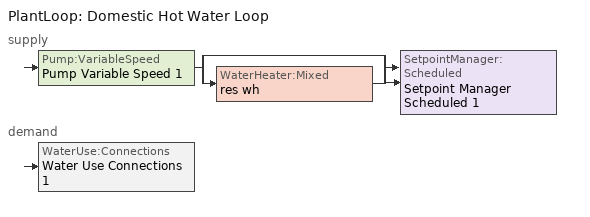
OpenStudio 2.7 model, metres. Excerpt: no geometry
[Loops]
PlantLoop 'Domestic Hot Water Loop'
 supply: Pump:VariableSpeed 'Pump Variable Speed 1' > split
  | bypass
  | WaterHeater:Mixed 'res wh'
  join > SetpointManager:Scheduled 'Setpoint Manager Scheduled 1'
 demand: WaterUse:Connections 'Water Use Connections 1'
[Sizing:Zone] Zone Cooling Design Supply Air Temperature Input Method=SupplyAirTemperature; Zone Cooling Design Supply Air Temperature {C}=14; Zone Cooling Design Supply Air Temperature Difference {deltaC}=11.11; Zone Heating Design Supply Air Temperature Input Method=SupplyAirTemperature; Zone Heating Design Supply Air Temperature {C}=40; Zone Heating Design Supply Air Temperature Difference {deltaC}=11.11; Zone Cooling Design Supply Air Humidity Ratio {kg-H2O/kg-air}=0.0085; Zone Heating Design Supply Air Humidity Ratio {kg-H2O/kg-air}=0.008; Cooling Design Air Flow Method=DesignDay; Heating Design Air Flow Method=DesignDay; Account for Dedicated Outdoor Air System=No; Dedicated Outdoor Air System Control Strategy=NeutralSupplyAir; Dedicated Outdoor Air Low Setpoint Temperature for Design {C}=autosize; Dedicated Outdoor Air High Setpoint Temperature for Design {C}=autosize
living zone; garage zone; crawl zone; res ds_1 ret air zone
[PlantLoop]
Domestic Hot Water Loop: Glycol Concentration=0; Maximum Loop Flow Rate {m3/s}=0.01; Plant Loop Volume {m3}=0.003; Load Distribution Scheme=Optimal
[Sizing:Plant]
Domestic Hot Water Loop: Loop Type=Heating; Design Loop Exit Temperature {C}=52.6667; Loop Design Temperature Difference {deltaC}=5.55556; Sizing Option=NonCoincident; Zone Timesteps in Averaging Window=1; Coincident Sizing Factor Mode=None
[Pump:VariableSpeed]
Pump Variable Speed 1: Rated Flow Rate {m3/s}=0.01; Rated Pump Head {Pa}=1; Rated Power Consumption {W}=0; Motor Efficiency=1; Fraction of Motor Inefficiencies to Fluid Stream=0; Coefficient 1 of the Part Load Performance Curve=0; Coefficient 2 of the Part Load Performance Curve=1; Coefficient 3 of the Part Load Performance Curve=0; Coefficient 4 of the Part Load Performance Curve=0; Pump Control Type=Intermittent; Skin Loss Radiative Fraction=0.5; Design Power Sizing Method=PowerPerFlowPerPressure; Design Electric Power per Unit Flow Rate {W/(m3/s)}=348701.1; Design Shaft Power per Unit Flow Rate per Unit Head {W-s/m3-Pa}=1.28205; Design Minimum Flow Rate Fraction=0
[SetpointManager:Scheduled]
Setpoint Manager Scheduled 1: Control Variable=Temperature; Schedule=dhw temp
[WaterHeater:Mixed]
res wh: Tank Volume {m3}=0.143846; Setpoint Temperature Schedule=WH Setpoint Temp; Deadband Temperature Difference {deltaC}=2; Maximum Temperature Limit {C}=99; Heater Control Type=Cycle; Heater Maximum Capacity {W}=11722.8; Heater Minimum Capacity {W}=0; Heater Fuel Type=NaturalGas; Heater Thermal Efficiency=0.773298; Off Cycle Parasitic Fuel Consumption Rate {W}=0; Off Cycle Parasitic Fuel Type=Electricity; Off Cycle Parasitic Heat Fraction to Tank=0; On Cycle Parasitic Fuel Consumption Rate {W}=0; On Cycle Parasitic Fuel Type=Electricity; On Cycle Parasitic Heat Fraction to Tank=0; Ambient Temperature Indicator=ThermalZone; Ambient Temperature Thermal Zone=living zone; Off Cycle Loss Coefficient to Ambient Temperature {W/K}=4.15693; Off Cycle Loss Fraction to Thermal Zone=0.64; On Cycle Loss Coefficient to Ambient Temperature {W/K}=4.15693; On Cycle Loss Fraction to Thermal Zone=1; Use Side Effectiveness=1; Source Side Effectiveness=1; Use Side Design Flow Rate {m3/s}=autosize; Source Side Design Flow Rate {m3/s}=autosize; Indirect Water Heating Recovery Time {hr}=1.5; Source Side Flow Control Mode=IndirectHeatPrimarySetpoint
[WaterUse:Connections]
Water Use Connections 1: Water Use Equipment Name 1=residential shower; Water Use Equipment Name 2=residential sink; Water Use Equipment Name 3=residential bath; Water Use Equipment Name 4=residential shower dist=0.0; Water Use Equipment Name 5=residential sink dist=0.0; Water Use Equipment Name 6=residential bath dist=0.0; Water Use Equipment Name 7=residential dishwasher; Water Use Equipment Name 8=residential clothes washer
[WaterUse:Equipment:Definition]
Name | Peak Flow Rate {m3/s} | Target Temperature Schedule
residential shower | 0.000274695 | residential shower temperature schedule
residential sink | 0.000212399 | residential sink temperature schedule
residential bath | 0.000429619 | residential bath temperature schedule
residential shower dist=0.0 | 0 | residential shower temperature schedule
residential sink dist=0.0 | 0 | residential sink temperature schedule
residential bath dist=0.0 | 0 | residential bath temperature schedule
residential dishwasher | 6.66818e-05 | residential dishwasher temperature schedule
residential clothes washer | 0.000697118 | residential clothes washer temperature schedule
[OtherEquipment:Definition] Design Level Calculation Method=EquipmentLevel; Fraction Radiant=0; Fraction Lost=0
Name | Design Level {W} | Fraction Latent
residential shower | 7899.46 | 0.487197
residential sink | 2132.88 | 0.312222
residential bath | 6337.27 | 0
[ElectricEquipment:Definition] Design Level Calculation Method=EquipmentLevel
Name | Design Level {W} | Fraction Latent | Fraction Radiant | Fraction Lost
residential dishwasher | 8743.86 | 0.15 | 0.36 | 0.25
residential clothes washer | 7800.9 | 0 | 0.48 | 0.2
res infil_1 house fan; res infil_1 range fan; res infil_1 bath fan | 0 | 0 | 0 | 1
[EnergyManagementSystem:Sensor]
Name | Output Variable or Output Meter Index Key | Output Variable or Output Meter
residential_ceiling_fan_sched_val_sensor | residential ceiling fan schedule | Schedule Value
residential_ceiling_fan_tin_sensor; res_af_1_tin_s | living zone | Zone Mean Air Temperature
res_nv_pb_s |  | Site Outdoor Air Barometric Pressure
res_af_vw_s |  | Site Wind Speed
res_nv_wt_s |  | Site Outdoor Air Humidity Ratio
res_af_1_tt_s | living zone | Zone Outdoor Air Drybulb Temperature
res_nv_1_nva_s | res nv_1 avail schedule | Schedule Value
res_nv_1_sp_s | res nv_1 temp schedule | Schedule Value
res_ds_1_win_s | living zone | Zone Mean Air Humidity Ratio
res_infil_1_range_sch_s | res mv_1 range exhaust schedule | Schedule Value
res_infil_1_bath_sch_s | res mv_1 bath exhaust schedule | Schedule Value
res_infil_1_dryer_sch_s | res mv_1 dryer exhaust schedule | Schedule Value
res_infil_1_wh_sch_s | Always On Discrete | Schedule Value
[EnergyManagementSystem:Actuator]
Name | Actuated Component | Actuated Component Type | Actuated Component Control Type
residential_ceiling_fan_sched_override | residential ceiling fan master | Schedule:Constant | Schedule Value
res_nv_1_flow_act | res nv_1 flow | Zone Infiltration | Air Exchange Flow Rate
res_infil_1_house_fan_act | res infil_1 house fan | ElectricEquipment | Electric Power Level
res_infil_1_range_fan_act | res infil_1 range fan | ElectricEquipment | Electric Power Level
res_infil_1_bath_fan_act | res infil_1 bath fan | ElectricEquipment | Electric Power Level
res_infil_1_flow_act | res infil_1 flow | Zone Infiltration | Air Exchange Flow Rate
[EnergyManagementSystem:Program]
residential_ceiling_fan_schedule_program: If residential_ceiling_fan_sched_val_sensor == 0; Set residential_ceiling_fan_sched_override = 0; ElseIf residential_ceiling_fan_tin_sensor < 24.389; Set residential_ceiling_fan_sched_override = 0; Else; Set residential_ceiling_fan_sched_override = 1; EndIf
res_nv_1_program: Set Tdiff = res_af_1_tin_s-res_af_1_tt_s; Set dT = (@Abs Tdiff); Set pt = (@RhFnTdbWPb res_af_1_tt_s res_nv_wt_s res_nv_pb_s); Set NVA = 12448.340581449724; Set Cs = 0.00017926040778923255; Set Cw = 8.70903777141566e-05; Set MNV = 2.1420121288704004; Set MHR = 0.0115; Set MRH = 0.7; Set temp1 = (res_nv_1_nva_s*NVA); Set SGNV = temp1*((((Cs*dT)+(Cw*(res_af_vw_s^2)))^0.5)/1000); If (res_nv_wt_s<MHR) && (pt<MRH) && (res_af_1_tin_s>res_nv_1_sp_s); Set temp2 = (res_af_1_tin_s-res_nv_1_sp_s); Set NVadj1 = temp2/(res_af_1_tin_s-res_af_1_tt_s); Set NVadj2 = (@Min NVadj1 1); Set NVadj3 = (@Max NVadj2 0); Set NVadj = SGNV*NVadj3; Set res_nv_1_flow_act = (@Min NVadj MNV); Else; Set res_nv_1_flow_act = 0; EndIf
res_ds_1_program: Set res_ds_1_lk_sup_fan_equiv = 0; Set res_ds_1_lk_ret_fan_equiv = 0
res_infil_1_program: Set p_m = 0.14; Set p_s = 0.22; Set s_m = 270; Set s_s = 370; Set z_m = 9.99744; Set z_s = 4.8768; Set f_t = (((s_m/z_m)^p_m)*((z_s/s_s)^p_s)); Set Tdiff = res_af_1_tin_s-res_af_1_tt_s; Set dT = @Abs Tdiff; Set c = 0.0593; Set Cs = 0.0749; Set Cw = 0.1406; Set n = 0.67; Set sft = (f_t*0.5); Set temp1 = ((c*Cw)*((sft*res_af_vw_s)^(2*n)))^2; Set Qn = (((c*Cs*(dT^n))^2)+temp1)^0.5; Set Tdiff = res_af_1_tin_s-res_af_1_tt_s; Set dT = @Abs Tdiff; Set QWHV = res_infil_1_wh_sch_s*0.0222; Set Qrange = res_infil_1_range_sch_s*0.0472; Set Qdryer = res_infil_1_dryer_sch_s*0.0472; Set Qbath = res_infil_1_bath_sch_s*0.0472; Set QhpwhOut = 0; Set QhpwhIn = 0; Set QductsOut = res_ds_1_lk_ret_fan_equiv; Set QductsIn = res_ds_1_lk_sup_fan_equiv; Set Qout = QWHV+Qrange+Qbath+Qdryer+QhpwhOut+QductsOut; Set Qin = QhpwhIn+QductsIn; Set Qu = (@Abs (Qout-Qin)); Set Qb = (@Min Qout Qin); Set faneff_wh = 0.9438948864000002; Set res_infil_1_house_fan_act = (QWHV*300)/faneff_wh; Set faneff_sp = 0.4719474432000001; Set res_infil_1_range_fan_act = (Qrange*300)/faneff_sp; Set res_infil_1_bath_fan_act = (Qbath*300)/faneff_sp; Set Q_acctd_for_elsewhere = QhpwhOut+QhpwhIn+QductsOut+QductsIn; Set res_infil_1_flow_act = (((Qu^2)+(Qn^2))^0.5)-Q_acctd_for_elsewhere; Set res_infil_1_flow_act = (@Max res_infil_1_flow_act 0)
[EnergyManagementSystem:ProgramCallingManager]
residential ceiling fan program calling manager: BeginTimestepBeforePredictor; residential_ceiling_fan_schedule_program
res af_1 program calling manager: BeginTimestepBeforePredictor; res_infil_1_program; res_nv_1_program
res ds_1 program calling manager: EndOfSystemTimestepAfterHVACReporting; res_ds_1_program
[Schedule:Ruleset]
Name | Default Day Schedule
residential ceiling fan schedule | Schedule Day 8
res nv_1 temp schedule | Schedule Day 17
res nv_1 avail schedule | Schedule Day 18
res mv_1 range exhaust schedule | Schedule Day 19
res mv_1 bath exhaust schedule | Schedule Day 20
res mv_1 dryer exhaust schedule | Schedule Day 21
[Schedule:Day]
Schedule Day 8; Schedule Day 17; Schedule Day 18; Schedule Day 19; Schedule Day 20; Schedule Day 21; res mv_1 dryer exhaust schedule allday2; res mv_1 dryer exhaust schedule allday3; res mv_1 dryer exhaust schedule allday4; res mv_1 dryer exhaust schedule allday6: 24, 0, 0
residential ceiling fan schedule allday1; residential ceiling fan schedule allday2; residential ceiling fan schedule allday3; residential ceiling fan schedule allday4; residential ceiling fan schedule allday5; residential ceiling fan schedule allday6; residential ceiling fan schedule allday7; residential ceiling fan schedule allday8; residential ceiling fan schedule allday9; residential ceiling fan schedule allday10; residential ceiling fan schedule allday11; residential ceiling fan schedule allday12: 24, 0, 1
res nv_1 temp schedule allday1; res nv_1 temp schedule allday2; res nv_1 temp schedule allday3; res nv_1 temp schedule allday4; res nv_1 temp schedule allday11; res nv_1 temp schedule allday12: 24, 0, 23.8889
res nv_1 temp schedule allday5; res nv_1 temp schedule allday6; res nv_1 temp schedule allday7; res nv_1 temp schedule allday8; res nv_1 temp schedule allday9; res nv_1 temp schedule allday10: 24, 0, 22.2222
res nv_1 availability schedule allday1 on; res nv_1 availability schedule allday1 on 1; res nv_1 availability schedule allday1 on 2; res nv_1 availability schedule allday1 on 3; res nv_1 availability schedule allday1 on 4; res nv_1 availability schedule allday1 on 5; res nv_1 availability schedule allday1 on 6; res nv_1 availability schedule allday1 on 7; res nv_1 availability schedule allday1 on 8; res nv_1 availability schedule allday1 on 9; res nv_1 availability schedule allday1 on 10; res nv_1 availability schedule allday1 on 11: 1, 0, 1, 2, 0, 1, 3, 0, 1, 4, 0, 1, 5, 0, 1, 6, 0, 1, 7, 0, 1, 8, 0, 1, 9, 0, 1, 10, 0, 1, 11, 0, 1, 12, 0, 1, 13, 0, 1, 14, 0, 1, 15, 0, 1, 16, 0, 1, 17, 0, 1, 18, 0, 1, 19, 0, 1, 20, 0, 1, 21, 0, 1, 22, 0, 1, 23, 0, 1, 24, 0, 1
res mv_1 range exhaust schedule allday1; res mv_1 range exhaust schedule allday2; res mv_1 range exhaust schedule allday3; res mv_1 range exhaust schedule allday4; res mv_1 range exhaust schedule allday5; res mv_1 range exhaust schedule allday6; res mv_1 range exhaust schedule allday7; res mv_1 range exhaust schedule allday8; res mv_1 range exhaust schedule allday9; res mv_1 range exhaust schedule allday10; res mv_1 range exhaust schedule allday11; res mv_1 range exhaust schedule allday12: 15, 0, 0, 16, 0, 1, 24, 0, 0
res mv_1 bath exhaust schedule allday1; res mv_1 bath exhaust schedule allday2; res mv_1 bath exhaust schedule allday3; res mv_1 bath exhaust schedule allday4; res mv_1 bath exhaust schedule allday5; res mv_1 bath exhaust schedule allday6; res mv_1 bath exhaust schedule allday7; res mv_1 bath exhaust schedule allday8; res mv_1 bath exhaust schedule allday9; res mv_1 bath exhaust schedule allday10; res mv_1 bath exhaust schedule allday11; res mv_1 bath exhaust schedule allday12: 4, 0, 0, 5, 0, 1, 24, 0, 0
res mv_1 dryer exhaust schedule allday1: 7, 0, 0, 7, 10, 0.1, 8, 10, 1, 8, 20, 0.9, 14, 40, 0, 14, 50, 0.8, 15, 0, 1, 15, 10, 0.6, 24, 0, 0
res mv_1 dryer exhaust schedule allday5: 4, 0, 0, 4, 10, 0.2, 5, 40, 1, 5, 50, 0.1, 9, 0, 0, 9, 10, 0.1, 10, 10, 1, 10, 20, 0.9, 18, 0, 0, 18, 10, 0.5, 18, 20, 1, 18, 30, 0.9, 19, 10, 0, 19, 20, 0.1, 19, 40, 1, 19, 50, 0.3, 20, 30, 0, 20, 40, 0.7, 20, 50, 1, 21, 0, 0.7, 24, 0, 0
res mv_1 dryer exhaust schedule allday7: 11, 10, 0, 11, 20, 0.2, 11, 40, 1, 11, 50, 0.2, 12, 30, 0, 12, 40, 0.7, 12, 50, 1, 13, 0, 0.7, 24, 0, 0
[Schedule:Rule] Apply Monday=Yes; Apply Wednesday=Yes; Apply Friday=Yes
residential ceiling fan schedule allday ruleset1: Schedule Ruleset=residential ceiling fan schedule; Rule Order=11; Day Schedule=residential ceiling fan schedule allday1; Apply Sunday=Yes; Apply Tuesday=Yes; Apply Thursday=Yes; Apply Saturday=Yes; Date Specification Type=DateRange; Start Month=1; Start Day=1; End Month=1; End Day=31
residential ceiling fan schedule allday ruleset2: Schedule Ruleset=residential ceiling fan schedule; Rule Order=10; Day Schedule=residential ceiling fan schedule allday2; Apply Sunday=Yes; Apply Tuesday=Yes; Apply Thursday=Yes; Apply Saturday=Yes; Date Specification Type=DateRange; Start Month=2; Start Day=1; End Month=2; End Day=28
residential ceiling fan schedule allday ruleset3: Schedule Ruleset=residential ceiling fan schedule; Rule Order=9; Day Schedule=residential ceiling fan schedule allday3; Apply Sunday=Yes; Apply Tuesday=Yes; Apply Thursday=Yes; Apply Saturday=Yes; Date Specification Type=DateRange; Start Month=3; Start Day=1; End Month=3; End Day=31
residential ceiling fan schedule allday ruleset4: Schedule Ruleset=residential ceiling fan schedule; Rule Order=8; Day Schedule=residential ceiling fan schedule allday4; Apply Sunday=Yes; Apply Tuesday=Yes; Apply Thursday=Yes; Apply Saturday=Yes; Date Specification Type=DateRange; Start Month=4; Start Day=1; End Month=4; End Day=30
residential ceiling fan schedule allday ruleset5: Schedule Ruleset=residential ceiling fan schedule; Rule Order=7; Day Schedule=residential ceiling fan schedule allday5; Apply Sunday=Yes; Apply Tuesday=Yes; Apply Thursday=Yes; Apply Saturday=Yes; Date Specification Type=DateRange; Start Month=5; Start Day=1; End Month=5; End Day=31
residential ceiling fan schedule allday ruleset6: Schedule Ruleset=residential ceiling fan schedule; Rule Order=6; Day Schedule=residential ceiling fan schedule allday6; Apply Sunday=Yes; Apply Tuesday=Yes; Apply Thursday=Yes; Apply Saturday=Yes; Date Specification Type=DateRange; Start Month=6; Start Day=1; End Month=6; End Day=30
residential ceiling fan schedule allday ruleset7: Schedule Ruleset=residential ceiling fan schedule; Rule Order=5; Day Schedule=residential ceiling fan schedule allday7; Apply Sunday=Yes; Apply Tuesday=Yes; Apply Thursday=Yes; Apply Saturday=Yes; Date Specification Type=DateRange; Start Month=7; Start Day=1; End Month=7; End Day=31
residential ceiling fan schedule allday ruleset8: Schedule Ruleset=residential ceiling fan schedule; Rule Order=4; Day Schedule=residential ceiling fan schedule allday8; Apply Sunday=Yes; Apply Tuesday=Yes; Apply Thursday=Yes; Apply Saturday=Yes; Date Specification Type=DateRange; Start Month=8; Start Day=1; End Month=8; End Day=31
residential ceiling fan schedule allday ruleset9: Schedule Ruleset=residential ceiling fan schedule; Rule Order=3; Day Schedule=residential ceiling fan schedule allday9; Apply Sunday=Yes; Apply Tuesday=Yes; Apply Thursday=Yes; Apply Saturday=Yes; Date Specification Type=DateRange; Start Month=9; Start Day=1; End Month=9; End Day=30
residential ceiling fan schedule allday ruleset10: Schedule Ruleset=residential ceiling fan schedule; Rule Order=2; Day Schedule=residential ceiling fan schedule allday10; Apply Sunday=Yes; Apply Tuesday=Yes; Apply Thursday=Yes; Apply Saturday=Yes; Date Specification Type=DateRange; Start Month=10; Start Day=1; End Month=10; End Day=31
residential ceiling fan schedule allday ruleset11: Schedule Ruleset=residential ceiling fan schedule; Rule Order=1; Day Schedule=residential ceiling fan schedule allday11; Apply Sunday=Yes; Apply Tuesday=Yes; Apply Thursday=Yes; Apply Saturday=Yes; Date Specification Type=DateRange; Start Month=11; Start Day=1; End Month=11; End Day=30
residential ceiling fan schedule allday ruleset12: Schedule Ruleset=residential ceiling fan schedule; Rule Order=0; Day Schedule=residential ceiling fan schedule allday12; Apply Sunday=Yes; Apply Tuesday=Yes; Apply Thursday=Yes; Apply Saturday=Yes; Date Specification Type=DateRange; Start Month=12; Start Day=1; End Month=12; End Day=31
res nv_1 temp schedule allday ruleset1: Schedule Ruleset=res nv_1 temp schedule; Rule Order=11; Day Schedule=res nv_1 temp schedule allday1; Apply Sunday=Yes; Apply Tuesday=Yes; Apply Thursday=Yes; Apply Saturday=Yes; Date Specification Type=DateRange; Start Month=1; Start Day=1; End Month=1; End Day=31
res nv_1 temp schedule allday ruleset2: Schedule Ruleset=res nv_1 temp schedule; Rule Order=10; Day Schedule=res nv_1 temp schedule allday2; Apply Sunday=Yes; Apply Tuesday=Yes; Apply Thursday=Yes; Apply Saturday=Yes; Date Specification Type=DateRange; Start Month=2; Start Day=1; End Month=2; End Day=28
res nv_1 temp schedule allday ruleset3: Schedule Ruleset=res nv_1 temp schedule; Rule Order=9; Day Schedule=res nv_1 temp schedule allday3; Apply Sunday=Yes; Apply Tuesday=Yes; Apply Thursday=Yes; Apply Saturday=Yes; Date Specification Type=DateRange; Start Month=3; Start Day=1; End Month=3; End Day=31
res nv_1 temp schedule allday ruleset4: Schedule Ruleset=res nv_1 temp schedule; Rule Order=8; Day Schedule=res nv_1 temp schedule allday4; Apply Sunday=Yes; Apply Tuesday=Yes; Apply Thursday=Yes; Apply Saturday=Yes; Date Specification Type=DateRange; Start Month=4; Start Day=1; End Month=4; End Day=30
res nv_1 temp schedule allday ruleset5: Schedule Ruleset=res nv_1 temp schedule; Rule Order=7; Day Schedule=res nv_1 temp schedule allday5; Apply Sunday=Yes; Apply Tuesday=Yes; Apply Thursday=Yes; Apply Saturday=Yes; Date Specification Type=DateRange; Start Month=5; Start Day=1; End Month=5; End Day=31
res nv_1 temp schedule allday ruleset6: Schedule Ruleset=res nv_1 temp schedule; Rule Order=6; Day Schedule=res nv_1 temp schedule allday6; Apply Sunday=Yes; Apply Tuesday=Yes; Apply Thursday=Yes; Apply Saturday=Yes; Date Specification Type=DateRange; Start Month=6; Start Day=1; End Month=6; End Day=30
res nv_1 temp schedule allday ruleset7: Schedule Ruleset=res nv_1 temp schedule; Rule Order=5; Day Schedule=res nv_1 temp schedule allday7; Apply Sunday=Yes; Apply Tuesday=Yes; Apply Thursday=Yes; Apply Saturday=Yes; Date Specification Type=DateRange; Start Month=7; Start Day=1; End Month=7; End Day=31
res nv_1 temp schedule allday ruleset8: Schedule Ruleset=res nv_1 temp schedule; Rule Order=4; Day Schedule=res nv_1 temp schedule allday8; Apply Sunday=Yes; Apply Tuesday=Yes; Apply Thursday=Yes; Apply Saturday=Yes; Date Specification Type=DateRange; Start Month=8; Start Day=1; End Month=8; End Day=31
res nv_1 temp schedule allday ruleset9: Schedule Ruleset=res nv_1 temp schedule; Rule Order=3; Day Schedule=res nv_1 temp schedule allday9; Apply Sunday=Yes; Apply Tuesday=Yes; Apply Thursday=Yes; Apply Saturday=Yes; Date Specification Type=DateRange; Start Month=9; Start Day=1; End Month=9; End Day=30
res nv_1 temp schedule allday ruleset10: Schedule Ruleset=res nv_1 temp schedule; Rule Order=2; Day Schedule=res nv_1 temp schedule allday10; Apply Sunday=Yes; Apply Tuesday=Yes; Apply Thursday=Yes; Apply Saturday=Yes; Date Specification Type=DateRange; Start Month=10; Start Day=1; End Month=10; End Day=31
res nv_1 temp schedule allday ruleset11: Schedule Ruleset=res nv_1 temp schedule; Rule Order=1; Day Schedule=res nv_1 temp schedule allday11; Apply Sunday=Yes; Apply Tuesday=Yes; Apply Thursday=Yes; Apply Saturday=Yes; Date Specification Type=DateRange; Start Month=11; Start Day=1; End Month=11; End Day=30
res nv_1 temp schedule allday ruleset12: Schedule Ruleset=res nv_1 temp schedule; Rule Order=0; Day Schedule=res nv_1 temp schedule allday12; Apply Sunday=Yes; Apply Tuesday=Yes; Apply Thursday=Yes; Apply Saturday=Yes; Date Specification Type=DateRange; Start Month=12; Start Day=1; End Month=12; End Day=31
res nv_1 availability schedule allday ruleset1 on: Schedule Ruleset=res nv_1 avail schedule; Rule Order=11; Day Schedule=res nv_1 availability schedule allday1 on; Date Specification Type=DateRange; Start Month=1; Start Day=1; End Month=1; End Day=31
res nv_1 availability schedule allday ruleset2 on: Schedule Ruleset=res nv_1 avail schedule; Rule Order=10; Day Schedule=res nv_1 availability schedule allday1 on 1; Date Specification Type=DateRange; Start Month=2; Start Day=1; End Month=2; End Day=28
res nv_1 availability schedule allday ruleset3 on: Schedule Ruleset=res nv_1 avail schedule; Rule Order=9; Day Schedule=res nv_1 availability schedule allday1 on 2; Date Specification Type=DateRange; Start Month=3; Start Day=1; End Month=3; End Day=31
res nv_1 availability schedule allday ruleset4 on: Schedule Ruleset=res nv_1 avail schedule; Rule Order=8; Day Schedule=res nv_1 availability schedule allday1 on 3; Date Specification Type=DateRange; Start Month=4; Start Day=1; End Month=4; End Day=30
res nv_1 availability schedule allday ruleset5 on: Schedule Ruleset=res nv_1 avail schedule; Rule Order=7; Day Schedule=res nv_1 availability schedule allday1 on 4; Date Specification Type=DateRange; Start Month=5; Start Day=1; End Month=5; End Day=31
res nv_1 availability schedule allday ruleset6 on: Schedule Ruleset=res nv_1 avail schedule; Rule Order=6; Day Schedule=res nv_1 availability schedule allday1 on 5; Date Specification Type=DateRange; Start Month=6; Start Day=1; End Month=6; End Day=30
res nv_1 availability schedule allday ruleset7 on: Schedule Ruleset=res nv_1 avail schedule; Rule Order=5; Day Schedule=res nv_1 availability schedule allday1 on 6; Date Specification Type=DateRange; Start Month=7; Start Day=1; End Month=7; End Day=31
res nv_1 availability schedule allday ruleset8 on: Schedule Ruleset=res nv_1 avail schedule; Rule Order=4; Day Schedule=res nv_1 availability schedule allday1 on 7; Date Specification Type=DateRange; Start Month=8; Start Day=1; End Month=8; End Day=31
res nv_1 availability schedule allday ruleset9 on: Schedule Ruleset=res nv_1 avail schedule; Rule Order=3; Day Schedule=res nv_1 availability schedule allday1 on 8; Date Specification Type=DateRange; Start Month=9; Start Day=1; End Month=9; End Day=30
res nv_1 availability schedule allday ruleset10 on: Schedule Ruleset=res nv_1 avail schedule; Rule Order=2; Day Schedule=res nv_1 availability schedule allday1 on 9; Date Specification Type=DateRange; Start Month=10; Start Day=1; End Month=10; End Day=31
res nv_1 availability schedule allday ruleset11 on: Schedule Ruleset=res nv_1 avail schedule; Rule Order=1; Day Schedule=res nv_1 availability schedule allday1 on 10; Date Specification Type=DateRange; Start Month=11; Start Day=1; End Month=11; End Day=30
res nv_1 availability schedule allday ruleset12 on: Schedule Ruleset=res nv_1 avail schedule; Rule Order=0; Day Schedule=res nv_1 availability schedule allday1 on 11; Date Specification Type=DateRange; Start Month=12; Start Day=1; End Month=12; End Day=31
res mv_1 range exhaust schedule allday ruleset1: Schedule Ruleset=res mv_1 range exhaust schedule; Rule Order=11; Day Schedule=res mv_1 range exhaust schedule allday1; Apply Sunday=Yes; Apply Tuesday=Yes; Apply Thursday=Yes; Apply Saturday=Yes; Date Specification Type=DateRange; Start Month=1; Start Day=1; End Month=1; End Day=31
res mv_1 range exhaust schedule allday ruleset2: Schedule Ruleset=res mv_1 range exhaust schedule; Rule Order=10; Day Schedule=res mv_1 range exhaust schedule allday2; Apply Sunday=Yes; Apply Tuesday=Yes; Apply Thursday=Yes; Apply Saturday=Yes; Date Specification Type=DateRange; Start Month=2; Start Day=1; End Month=2; End Day=28
res mv_1 range exhaust schedule allday ruleset3: Schedule Ruleset=res mv_1 range exhaust schedule; Rule Order=9; Day Schedule=res mv_1 range exhaust schedule allday3; Apply Sunday=Yes; Apply Tuesday=Yes; Apply Thursday=Yes; Apply Saturday=Yes; Date Specification Type=DateRange; Start Month=3; Start Day=1; End Month=3; End Day=31
res mv_1 range exhaust schedule allday ruleset4: Schedule Ruleset=res mv_1 range exhaust schedule; Rule Order=8; Day Schedule=res mv_1 range exhaust schedule allday4; Apply Sunday=Yes; Apply Tuesday=Yes; Apply Thursday=Yes; Apply Saturday=Yes; Date Specification Type=DateRange; Start Month=4; Start Day=1; End Month=4; End Day=30
res mv_1 range exhaust schedule allday ruleset5: Schedule Ruleset=res mv_1 range exhaust schedule; Rule Order=7; Day Schedule=res mv_1 range exhaust schedule allday5; Apply Sunday=Yes; Apply Tuesday=Yes; Apply Thursday=Yes; Apply Saturday=Yes; Date Specification Type=DateRange; Start Month=5; Start Day=1; End Month=5; End Day=31
res mv_1 range exhaust schedule allday ruleset6: Schedule Ruleset=res mv_1 range exhaust schedule; Rule Order=6; Day Schedule=res mv_1 range exhaust schedule allday6; Apply Sunday=Yes; Apply Tuesday=Yes; Apply Thursday=Yes; Apply Saturday=Yes; Date Specification Type=DateRange; Start Month=6; Start Day=1; End Month=6; End Day=30
res mv_1 range exhaust schedule allday ruleset7: Schedule Ruleset=res mv_1 range exhaust schedule; Rule Order=5; Day Schedule=res mv_1 range exhaust schedule allday7; Apply Sunday=Yes; Apply Tuesday=Yes; Apply Thursday=Yes; Apply Saturday=Yes; Date Specification Type=DateRange; Start Month=7; Start Day=1; End Month=7; End Day=31
res mv_1 range exhaust schedule allday ruleset8: Schedule Ruleset=res mv_1 range exhaust schedule; Rule Order=4; Day Schedule=res mv_1 range exhaust schedule allday8; Apply Sunday=Yes; Apply Tuesday=Yes; Apply Thursday=Yes; Apply Saturday=Yes; Date Specification Type=DateRange; Start Month=8; Start Day=1; End Month=8; End Day=31
res mv_1 range exhaust schedule allday ruleset9: Schedule Ruleset=res mv_1 range exhaust schedule; Rule Order=3; Day Schedule=res mv_1 range exhaust schedule allday9; Apply Sunday=Yes; Apply Tuesday=Yes; Apply Thursday=Yes; Apply Saturday=Yes; Date Specification Type=DateRange; Start Month=9; Start Day=1; End Month=9; End Day=30
res mv_1 range exhaust schedule allday ruleset10: Schedule Ruleset=res mv_1 range exhaust schedule; Rule Order=2; Day Schedule=res mv_1 range exhaust schedule allday10; Apply Sunday=Yes; Apply Tuesday=Yes; Apply Thursday=Yes; Apply Saturday=Yes; Date Specification Type=DateRange; Start Month=10; Start Day=1; End Month=10; End Day=31
res mv_1 range exhaust schedule allday ruleset11: Schedule Ruleset=res mv_1 range exhaust schedule; Rule Order=1; Day Schedule=res mv_1 range exhaust schedule allday11; Apply Sunday=Yes; Apply Tuesday=Yes; Apply Thursday=Yes; Apply Saturday=Yes; Date Specification Type=DateRange; Start Month=11; Start Day=1; End Month=11; End Day=30
res mv_1 range exhaust schedule allday ruleset12: Schedule Ruleset=res mv_1 range exhaust schedule; Rule Order=0; Day Schedule=res mv_1 range exhaust schedule allday12; Apply Sunday=Yes; Apply Tuesday=Yes; Apply Thursday=Yes; Apply Saturday=Yes; Date Specification Type=DateRange; Start Month=12; Start Day=1; End Month=12; End Day=31
res mv_1 bath exhaust schedule allday ruleset1: Schedule Ruleset=res mv_1 bath exhaust schedule; Rule Order=11; Day Schedule=res mv_1 bath exhaust schedule allday1; Apply Sunday=Yes; Apply Tuesday=Yes; Apply Thursday=Yes; Apply Saturday=Yes; Date Specification Type=DateRange; Start Month=1; Start Day=1; End Month=1; End Day=31
res mv_1 bath exhaust schedule allday ruleset2: Schedule Ruleset=res mv_1 bath exhaust schedule; Rule Order=10; Day Schedule=res mv_1 bath exhaust schedule allday2; Apply Sunday=Yes; Apply Tuesday=Yes; Apply Thursday=Yes; Apply Saturday=Yes; Date Specification Type=DateRange; Start Month=2; Start Day=1; End Month=2; End Day=28
res mv_1 bath exhaust schedule allday ruleset3: Schedule Ruleset=res mv_1 bath exhaust schedule; Rule Order=9; Day Schedule=res mv_1 bath exhaust schedule allday3; Apply Sunday=Yes; Apply Tuesday=Yes; Apply Thursday=Yes; Apply Saturday=Yes; Date Specification Type=DateRange; Start Month=3; Start Day=1; End Month=3; End Day=31
res mv_1 bath exhaust schedule allday ruleset4: Schedule Ruleset=res mv_1 bath exhaust schedule; Rule Order=8; Day Schedule=res mv_1 bath exhaust schedule allday4; Apply Sunday=Yes; Apply Tuesday=Yes; Apply Thursday=Yes; Apply Saturday=Yes; Date Specification Type=DateRange; Start Month=4; Start Day=1; End Month=4; End Day=30
res mv_1 bath exhaust schedule allday ruleset5: Schedule Ruleset=res mv_1 bath exhaust schedule; Rule Order=7; Day Schedule=res mv_1 bath exhaust schedule allday5; Apply Sunday=Yes; Apply Tuesday=Yes; Apply Thursday=Yes; Apply Saturday=Yes; Date Specification Type=DateRange; Start Month=5; Start Day=1; End Month=5; End Day=31
res mv_1 bath exhaust schedule allday ruleset6: Schedule Ruleset=res mv_1 bath exhaust schedule; Rule Order=6; Day Schedule=res mv_1 bath exhaust schedule allday6; Apply Sunday=Yes; Apply Tuesday=Yes; Apply Thursday=Yes; Apply Saturday=Yes; Date Specification Type=DateRange; Start Month=6; Start Day=1; End Month=6; End Day=30
res mv_1 bath exhaust schedule allday ruleset7: Schedule Ruleset=res mv_1 bath exhaust schedule; Rule Order=5; Day Schedule=res mv_1 bath exhaust schedule allday7; Apply Sunday=Yes; Apply Tuesday=Yes; Apply Thursday=Yes; Apply Saturday=Yes; Date Specification Type=DateRange; Start Month=7; Start Day=1; End Month=7; End Day=31
res mv_1 bath exhaust schedule allday ruleset8: Schedule Ruleset=res mv_1 bath exhaust schedule; Rule Order=4; Day Schedule=res mv_1 bath exhaust schedule allday8; Apply Sunday=Yes; Apply Tuesday=Yes; Apply Thursday=Yes; Apply Saturday=Yes; Date Specification Type=DateRange; Start Month=8; Start Day=1; End Month=8; End Day=31
res mv_1 bath exhaust schedule allday ruleset9: Schedule Ruleset=res mv_1 bath exhaust schedule; Rule Order=3; Day Schedule=res mv_1 bath exhaust schedule allday9; Apply Sunday=Yes; Apply Tuesday=Yes; Apply Thursday=Yes; Apply Saturday=Yes; Date Specification Type=DateRange; Start Month=9; Start Day=1; End Month=9; End Day=30
res mv_1 bath exhaust schedule allday ruleset10: Schedule Ruleset=res mv_1 bath exhaust schedule; Rule Order=2; Day Schedule=res mv_1 bath exhaust schedule allday10; Apply Sunday=Yes; Apply Tuesday=Yes; Apply Thursday=Yes; Apply Saturday=Yes; Date Specification Type=DateRange; Start Month=10; Start Day=1; End Month=10; End Day=31
res mv_1 bath exhaust schedule allday ruleset11: Schedule Ruleset=res mv_1 bath exhaust schedule; Rule Order=1; Day Schedule=res mv_1 bath exhaust schedule allday11; Apply Sunday=Yes; Apply Tuesday=Yes; Apply Thursday=Yes; Apply Saturday=Yes; Date Specification Type=DateRange; Start Month=11; Start Day=1; End Month=11; End Day=30
res mv_1 bath exhaust schedule allday ruleset12: Schedule Ruleset=res mv_1 bath exhaust schedule; Rule Order=0; Day Schedule=res mv_1 bath exhaust schedule allday12; Apply Sunday=Yes; Apply Tuesday=Yes; Apply Thursday=Yes; Apply Saturday=Yes; Date Specification Type=DateRange; Start Month=12; Start Day=1; End Month=12; End Day=31
res mv_1 dryer exhaust schedule allday ruleset1: Schedule Ruleset=res mv_1 dryer exhaust schedule; Rule Order=6; Day Schedule=res mv_1 dryer exhaust schedule allday1; Apply Sunday=Yes; Apply Tuesday=Yes; Apply Thursday=Yes; Apply Saturday=Yes; Date Specification Type=SpecificDates; Specific Month 1=1; Specific Day 1=1; Specific Month 2=1; Specific Day 2=8; Specific Month 3=1; Specific Day 3=15; Specific Month 4=1; Specific Day 4=22; Specific Month 5=1; Specific Day 5=29; Specific Month 6=2; Specific Day 6=5; Specific Month 7=2; Specific Day 7=12; Specific Month 8=2; Specific Day 8=19; Specific Month 9=2; Specific Day 9=26; Specific Month 10=3; Specific Day 10=5; Specific Month 11=3; Specific Day 11=12; Specific Month 12=3; Specific Day 12=19; Specific Month 13=3; Specific Day 13=26; Specific Month 14=4; Specific Day 14=2; Specific Month 15=4; Specific Day 15=9; Specific Month 16=4; Specific Day 16=16; Specific Month 17=4; Specific Day 17=23; Specific Month 18=4; Specific Day 18=30; Specific Month 19=5; Specific Day 19=7; Specific Month 20=5; Specific Day 20=14; Specific Month 21=5; Specific Day 21=21; Specific Month 22=5; Specific Day 22=28; Specific Month 23=6; Specific Day 23=4; Specific Month 24=6; Specific Day 24=11; Specific Month 25=6; Specific Day 25=18; Specific Month 26=6; Specific Day 26=25; Specific Month 27=7; Specific Day 27=2; Specific Month 28=7; Specific Day 28=9; Specific Month 29=7; Specific Day 29=16; Specific Month 30=7; Specific Day 30=23; Specific Month 31=7; Specific Day 31=30; Specific Month 32=8; Specific Day 32=6; Specific Month 33=8; Specific Day 33=13; Specific Month 34=8; Specific Day 34=20; Specific Month 35=8; Specific Day 35=27; Specific Month 36=9; Specific Day 36=3; Specific Month 37=9; Specific Day 37=10; Specific Month 38=9; Specific Day 38=17; Specific Month 39=9; Specific Day 39=24; Specific Month 40=10; Specific Day 40=1; Specific Month 41=10; Specific Day 41=8; Specific Month 42=10; Specific Day 42=15; Specific Month 43=10; Specific Day 43=22; Specific Month 44=10; Specific Day 44=29; Specific Month 45=11; Specific Day 45=5; Specific Month 46=11; Specific Day 46=12; Specific Month 47=11; Specific Day 47=19; Specific Month 48=11; Specific Day 48=26; Specific Month 49=12; Specific Day 49=3; Specific Month 50=12; Specific Day 50=10; Specific Month 51=12; Specific Day 51=17; Specific Month 52=12; Specific Day 52=24; Specific Month 53=12; Specific Day 53=31
res mv_1 dryer exhaust schedule allday ruleset2: Schedule Ruleset=res mv_1 dryer exhaust schedule; Rule Order=5; Day Schedule=res mv_1 dryer exhaust schedule allday2; Apply Sunday=Yes; Apply Tuesday=Yes; Apply Thursday=Yes; Apply Saturday=Yes; Date Specification Type=SpecificDates; Specific Month 1=1; Specific Day 1=2; Specific Month 2=1; Specific Day 2=9; Specific Month 3=1; Specific Day 3=16; Specific Month 4=1; Specific Day 4=23; Specific Month 5=1; Specific Day 5=30; Specific Month 6=2; Specific Day 6=6; Specific Month 7=2; Specific Day 7=13; Specific Month 8=2; Specific Day 8=20; Specific Month 9=2; Specific Day 9=27; Specific Month 10=3; Specific Day 10=6; Specific Month 11=3; Specific Day 11=13; Specific Month 12=3; Specific Day 12=20; Specific Month 13=3; Specific Day 13=27; Specific Month 14=4; Specific Day 14=3; Specific Month 15=4; Specific Day 15=10; Specific Month 16=4; Specific Day 16=17; Specific Month 17=4; Specific Day 17=24; Specific Month 18=5; Specific Day 18=1; Specific Month 19=5; Specific Day 19=8; Specific Month 20=5; Specific Day 20=15; Specific Month 21=5; Specific Day 21=22; Specific Month 22=5; Specific Day 22=29; Specific Month 23=6; Specific Day 23=5; Specific Month 24=6; Specific Day 24=12; Specific Month 25=6; Specific Day 25=19; Specific Month 26=6; Specific Day 26=26; Specific Month 27=7; Specific Day 27=3; Specific Month 28=7; Specific Day 28=10; Specific Month 29=7; Specific Day 29=17; Specific Month 30=7; Specific Day 30=24; Specific Month 31=7; Specific Day 31=31; Specific Month 32=8; Specific Day 32=7; Specific Month 33=8; Specific Day 33=14; Specific Month 34=8; Specific Day 34=21; Specific Month 35=8; Specific Day 35=28; Specific Month 36=9; Specific Day 36=4; Specific Month 37=9; Specific Day 37=11; Specific Month 38=9; Specific Day 38=18; Specific Month 39=9; Specific Day 39=25; Specific Month 40=10; Specific Day 40=2; Specific Month 41=10; Specific Day 41=9; Specific Month 42=10; Specific Day 42=16; Specific Month 43=10; Specific Day 43=23; Specific Month 44=10; Specific Day 44=30; Specific Month 45=11; Specific Day 45=6; Specific Month 46=11; Specific Day 46=13; Specific Month 47=11; Specific Day 47=20; Specific Month 48=11; Specific Day 48=27; Specific Month 49=12; Specific Day 49=4; Specific Month 50=12; Specific Day 50=11; Specific Month 51=12; Specific Day 51=18; Specific Month 52=12; Specific Day 52=25
res mv_1 dryer exhaust schedule allday ruleset3: Schedule Ruleset=res mv_1 dryer exhaust schedule; Rule Order=4; Day Schedule=res mv_1 dryer exhaust schedule allday3; Apply Sunday=Yes; Apply Tuesday=Yes; Apply Thursday=Yes; Apply Saturday=Yes; Date Specification Type=SpecificDates; Specific Month 1=1; Specific Day 1=3; Specific Month 2=1; Specific Day 2=10; Specific Month 3=1; Specific Day 3=17; Specific Month 4=1; Specific Day 4=24; Specific Month 5=1; Specific Day 5=31; Specific Month 6=2; Specific Day 6=7; Specific Month 7=2; Specific Day 7=14; Specific Month 8=2; Specific Day 8=21; Specific Month 9=2; Specific Day 9=28; Specific Month 10=3; Specific Day 10=7; Specific Month 11=3; Specific Day 11=14; Specific Month 12=3; Specific Day 12=21; Specific Month 13=3; Specific Day 13=28; Specific Month 14=4; Specific Day 14=4; Specific Month 15=4; Specific Day 15=11; Specific Month 16=4; Specific Day 16=18; Specific Month 17=4; Specific Day 17=25; Specific Month 18=5; Specific Day 18=2; Specific Month 19=5; Specific Day 19=9; Specific Month 20=5; Specific Day 20=16; Specific Month 21=5; Specific Day 21=23; Specific Month 22=5; Specific Day 22=30; Specific Month 23=6; Specific Day 23=6; Specific Month 24=6; Specific Day 24=13; Specific Month 25=6; Specific Day 25=20; Specific Month 26=6; Specific Day 26=27; Specific Month 27=7; Specific Day 27=4; Specific Month 28=7; Specific Day 28=11; Specific Month 29=7; Specific Day 29=18; Specific Month 30=7; Specific Day 30=25; Specific Month 31=8; Specific Day 31=1; Specific Month 32=8; Specific Day 32=8; Specific Month 33=8; Specific Day 33=15; Specific Month 34=8; Specific Day 34=22; Specific Month 35=8; Specific Day 35=29; Specific Month 36=9; Specific Day 36=5; Specific Month 37=9; Specific Day 37=12; Specific Month 38=9; Specific Day 38=19; Specific Month 39=9; Specific Day 39=26; Specific Month 40=10; Specific Day 40=3; Specific Month 41=10; Specific Day 41=10; Specific Month 42=10; Specific Day 42=17; Specific Month 43=10; Specific Day 43=24; Specific Month 44=10; Specific Day 44=31; Specific Month 45=11; Specific Day 45=7; Specific Month 46=11; Specific Day 46=14; Specific Month 47=11; Specific Day 47=21; Specific Month 48=11; Specific Day 48=28; Specific Month 49=12; Specific Day 49=5; Specific Month 50=12; Specific Day 50=12; Specific Month 51=12; Specific Day 51=19; Specific Month 52=12; Specific Day 52=26
res mv_1 dryer exhaust schedule allday ruleset4: Schedule Ruleset=res mv_1 dryer exhaust schedule; Rule Order=3; Day Schedule=res mv_1 dryer exhaust schedule allday4; Apply Sunday=Yes; Apply Tuesday=Yes; Apply Thursday=Yes; Apply Saturday=Yes; Date Specification Type=SpecificDates; Specific Month 1=1; Specific Day 1=4; Specific Month 2=1; Specific Day 2=11; Specific Month 3=1; Specific Day 3=18; Specific Month 4=1; Specific Day 4=25; Specific Month 5=2; Specific Day 5=1; Specific Month 6=2; Specific Day 6=8; Specific Month 7=2; Specific Day 7=15; Specific Month 8=2; Specific Day 8=22; Specific Month 9=3; Specific Day 9=1; Specific Month 10=3; Specific Day 10=8; Specific Month 11=3; Specific Day 11=15; Specific Month 12=3; Specific Day 12=22; Specific Month 13=3; Specific Day 13=29; Specific Month 14=4; Specific Day 14=5; Specific Month 15=4; Specific Day 15=12; Specific Month 16=4; Specific Day 16=19; Specific Month 17=4; Specific Day 17=26; Specific Month 18=5; Specific Day 18=3; Specific Month 19=5; Specific Day 19=10; Specific Month 20=5; Specific Day 20=17; Specific Month 21=5; Specific Day 21=24; Specific Month 22=5; Specific Day 22=31; Specific Month 23=6; Specific Day 23=7; Specific Month 24=6; Specific Day 24=14; Specific Month 25=6; Specific Day 25=21; Specific Month 26=6; Specific Day 26=28; Specific Month 27=7; Specific Day 27=5; Specific Month 28=7; Specific Day 28=12; Specific Month 29=7; Specific Day 29=19; Specific Month 30=7; Specific Day 30=26; Specific Month 31=8; Specific Day 31=2; Specific Month 32=8; Specific Day 32=9; Specific Month 33=8; Specific Day 33=16; Specific Month 34=8; Specific Day 34=23; Specific Month 35=8; Specific Day 35=30; Specific Month 36=9; Specific Day 36=6; Specific Month 37=9; Specific Day 37=13; Specific Month 38=9; Specific Day 38=20; Specific Month 39=9; Specific Day 39=27; Specific Month 40=10; Specific Day 40=4; Specific Month 41=10; Specific Day 41=11; Specific Month 42=10; Specific Day 42=18; Specific Month 43=10; Specific Day 43=25; Specific Month 44=11; Specific Day 44=1; Specific Month 45=11; Specific Day 45=8; Specific Month 46=11; Specific Day 46=15; Specific Month 47=11; Specific Day 47=22; Specific Month 48=11; Specific Day 48=29; Specific Month 49=12; Specific Day 49=6; Specific Month 50=12; Specific Day 50=13; Specific Month 51=12; Specific Day 51=20; Specific Month 52=12; Specific Day 52=27
res mv_1 dryer exhaust schedule allday ruleset5: Schedule Ruleset=res mv_1 dryer exhaust schedule; Rule Order=2; Day Schedule=res mv_1 dryer exhaust schedule allday5; Apply Sunday=Yes; Apply Tuesday=Yes; Apply Thursday=Yes; Apply Saturday=Yes; Date Specification Type=SpecificDates; Specific Month 1=1; Specific Day 1=5; Specific Month 2=1; Specific Day 2=12; Specific Month 3=1; Specific Day 3=19; Specific Month 4=1; Specific Day 4=26; Specific Month 5=2; Specific Day 5=2; Specific Month 6=2; Specific Day 6=9; Specific Month 7=2; Specific Day 7=16; Specific Month 8=2; Specific Day 8=23; Specific Month 9=3; Specific Day 9=2; Specific Month 10=3; Specific Day 10=9; Specific Month 11=3; Specific Day 11=16; Specific Month 12=3; Specific Day 12=23; Specific Month 13=3; Specific Day 13=30; Specific Month 14=4; Specific Day 14=6; Specific Month 15=4; Specific Day 15=13; Specific Month 16=4; Specific Day 16=20; Specific Month 17=4; Specific Day 17=27; Specific Month 18=5; Specific Day 18=4; Specific Month 19=5; Specific Day 19=11; Specific Month 20=5; Specific Day 20=18; Specific Month 21=5; Specific Day 21=25; Specific Month 22=6; Specific Day 22=1; Specific Month 23=6; Specific Day 23=8; Specific Month 24=6; Specific Day 24=15; Specific Month 25=6; Specific Day 25=22; Specific Month 26=6; Specific Day 26=29; Specific Month 27=7; Specific Day 27=6; Specific Month 28=7; Specific Day 28=13; Specific Month 29=7; Specific Day 29=20; Specific Month 30=7; Specific Day 30=27; Specific Month 31=8; Specific Day 31=3; Specific Month 32=8; Specific Day 32=10; Specific Month 33=8; Specific Day 33=17; Specific Month 34=8; Specific Day 34=24; Specific Month 35=8; Specific Day 35=31; Specific Month 36=9; Specific Day 36=7; Specific Month 37=9; Specific Day 37=14; Specific Month 38=9; Specific Day 38=21; Specific Month 39=9; Specific Day 39=28; Specific Month 40=10; Specific Day 40=5; Specific Month 41=10; Specific Day 41=12; Specific Month 42=10; Specific Day 42=19; Specific Month 43=10; Specific Day 43=26; Specific Month 44=11; Specific Day 44=2; Specific Month 45=11; Specific Day 45=9; Specific Month 46=11; Specific Day 46=16; Specific Month 47=11; Specific Day 47=23; Specific Month 48=11; Specific Day 48=30; Specific Month 49=12; Specific Day 49=7; Specific Month 50=12; Specific Day 50=14; Specific Month 51=12; Specific Day 51=21; Specific Month 52=12; Specific Day 52=28
res mv_1 dryer exhaust schedule allday ruleset6: Schedule Ruleset=res mv_1 dryer exhaust schedule; Rule Order=1; Day Schedule=res mv_1 dryer exhaust schedule allday6; Apply Sunday=Yes; Apply Tuesday=Yes; Apply Thursday=Yes; Apply Saturday=Yes; Date Specification Type=SpecificDates; Specific Month 1=1; Specific Day 1=6; Specific Month 2=1; Specific Day 2=13; Specific Month 3=1; Specific Day 3=20; Specific Month 4=1; Specific Day 4=27; Specific Month 5=2; Specific Day 5=3; Specific Month 6=2; Specific Day 6=10; Specific Month 7=2; Specific Day 7=17; Specific Month 8=2; Specific Day 8=24; Specific Month 9=3; Specific Day 9=3; Specific Month 10=3; Specific Day 10=10; Specific Month 11=3; Specific Day 11=17; Specific Month 12=3; Specific Day 12=24; Specific Month 13=3; Specific Day 13=31; Specific Month 14=4; Specific Day 14=7; Specific Month 15=4; Specific Day 15=14; Specific Month 16=4; Specific Day 16=21; Specific Month 17=4; Specific Day 17=28; Specific Month 18=5; Specific Day 18=5; Specific Month 19=5; Specific Day 19=12; Specific Month 20=5; Specific Day 20=19; Specific Month 21=5; Specific Day 21=26; Specific Month 22=6; Specific Day 22=2; Specific Month 23=6; Specific Day 23=9; Specific Month 24=6; Specific Day 24=16; Specific Month 25=6; Specific Day 25=23; Specific Month 26=6; Specific Day 26=30; Specific Month 27=7; Specific Day 27=7; Specific Month 28=7; Specific Day 28=14; Specific Month 29=7; Specific Day 29=21; Specific Month 30=7; Specific Day 30=28; Specific Month 31=8; Specific Day 31=4; Specific Month 32=8; Specific Day 32=11; Specific Month 33=8; Specific Day 33=18; Specific Month 34=8; Specific Day 34=25; Specific Month 35=9; Specific Day 35=1; Specific Month 36=9; Specific Day 36=8; Specific Month 37=9; Specific Day 37=15; Specific Month 38=9; Specific Day 38=22; Specific Month 39=9; Specific Day 39=29; Specific Month 40=10; Specific Day 40=6; Specific Month 41=10; Specific Day 41=13; Specific Month 42=10; Specific Day 42=20; Specific Month 43=10; Specific Day 43=27; Specific Month 44=11; Specific Day 44=3; Specific Month 45=11; Specific Day 45=10; Specific Month 46=11; Specific Day 46=17; Specific Month 47=11; Specific Day 47=24; Specific Month 48=12; Specific Day 48=1; Specific Month 49=12; Specific Day 49=8; Specific Month 50=12; Specific Day 50=15; Specific Month 51=12; Specific Day 51=22; Specific Month 52=12; Specific Day 52=29
res mv_1 dryer exhaust schedule allday ruleset7: Schedule Ruleset=res mv_1 dryer exhaust schedule; Rule Order=0; Day Schedule=res mv_1 dryer exhaust schedule allday7; Apply Sunday=Yes; Apply Tuesday=Yes; Apply Thursday=Yes; Apply Saturday=Yes; Date Specification Type=SpecificDates; Specific Month 1=1; Specific Day 1=7; Specific Month 2=1; Specific Day 2=14; Specific Month 3=1; Specific Day 3=21; Specific Month 4=1; Specific Day 4=28; Specific Month 5=2; Specific Day 5=4; Specific Month 6=2; Specific Day 6=11; Specific Month 7=2; Specific Day 7=18; Specific Month 8=2; Specific Day 8=25; Specific Month 9=3; Specific Day 9=4; Specific Month 10=3; Specific Day 10=11; Specific Month 11=3; Specific Day 11=18; Specific Month 12=3; Specific Day 12=25; Specific Month 13=4; Specific Day 13=1; Specific Month 14=4; Specific Day 14=8; Specific Month 15=4; Specific Day 15=15; Specific Month 16=4; Specific Day 16=22; Specific Month 17=4; Specific Day 17=29; Specific Month 18=5; Specific Day 18=6; Specific Month 19=5; Specific Day 19=13; Specific Month 20=5; Specific Day 20=20; Specific Month 21=5; Specific Day 21=27; Specific Month 22=6; Specific Day 22=3; Specific Month 23=6; Specific Day 23=10; Specific Month 24=6; Specific Day 24=17; Specific Month 25=6; Specific Day 25=24; Specific Month 26=7; Specific Day 26=1; Specific Month 27=7; Specific Day 27=8; Specific Month 28=7; Specific Day 28=15; Specific Month 29=7; Specific Day 29=22; Specific Month 30=7; Specific Day 30=29; Specific Month 31=8; Specific Day 31=5; Specific Month 32=8; Specific Day 32=12; Specific Month 33=8; Specific Day 33=19; Specific Month 34=8; Specific Day 34=26; Specific Month 35=9; Specific Day 35=2; Specific Month 36=9; Specific Day 36=9; Specific Month 37=9; Specific Day 37=16; Specific Month 38=9; Specific Day 38=23; Specific Month 39=9; Specific Day 39=30; Specific Month 40=10; Specific Day 40=7; Specific Month 41=10; Specific Day 41=14; Specific Month 42=10; Specific Day 42=21; Specific Month 43=10; Specific Day 43=28; Specific Month 44=11; Specific Day 44=4; Specific Month 45=11; Specific Day 45=11; Specific Month 46=11; Specific Day 46=18; Specific Month 47=11; Specific Day 47=25; Specific Month 48=12; Specific Day 48=2; Specific Month 49=12; Specific Day 49=9; Specific Month 50=12; Specific Day 50=16; Specific Month 51=12; Specific Day 51=23; Specific Month 52=12; Specific Day 52=30
[Schedule:Constant]
Name | Value
dhw temp; WH Setpoint Temp | 52.6667
Always On Discrete; residential ceiling fan master | 1
residential shower temperature schedule; residential sink temperature schedule; residential bath temperature schedule | 43.3333
residential dishwasher temperature schedule | 51.6667
residential clothes washer temperature schedule | 33.6111
